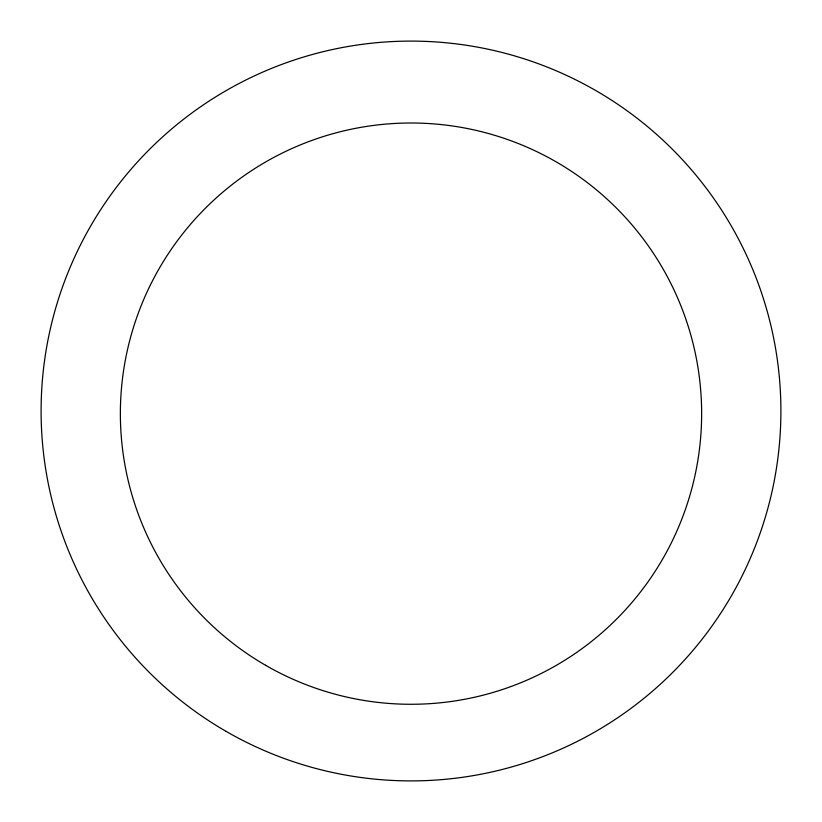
<?xml version="1.0" encoding="UTF-8"?>
<svg xmlns="http://www.w3.org/2000/svg" width="822" height="822" viewBox="0 0 822 822"><rect width="100%" height="100%" fill="white"/><g stroke="black" fill="none" stroke-linecap="round" stroke-linejoin="round"><path stroke-width="1.23" d="M265.681 665.337A290.639 290.639 0 0 0 701.639 413.641A290.639 290.639 0 0 0 265.681 161.944A290.639 290.639 0 0 0 265.681 665.337M226.05 731.344A369.9 369.9 0 0 0 780.9 411A369.9 369.9 0 0 0 226.05 90.656A369.9 369.9 0 0 0 226.05 731.344"/></g></svg>
